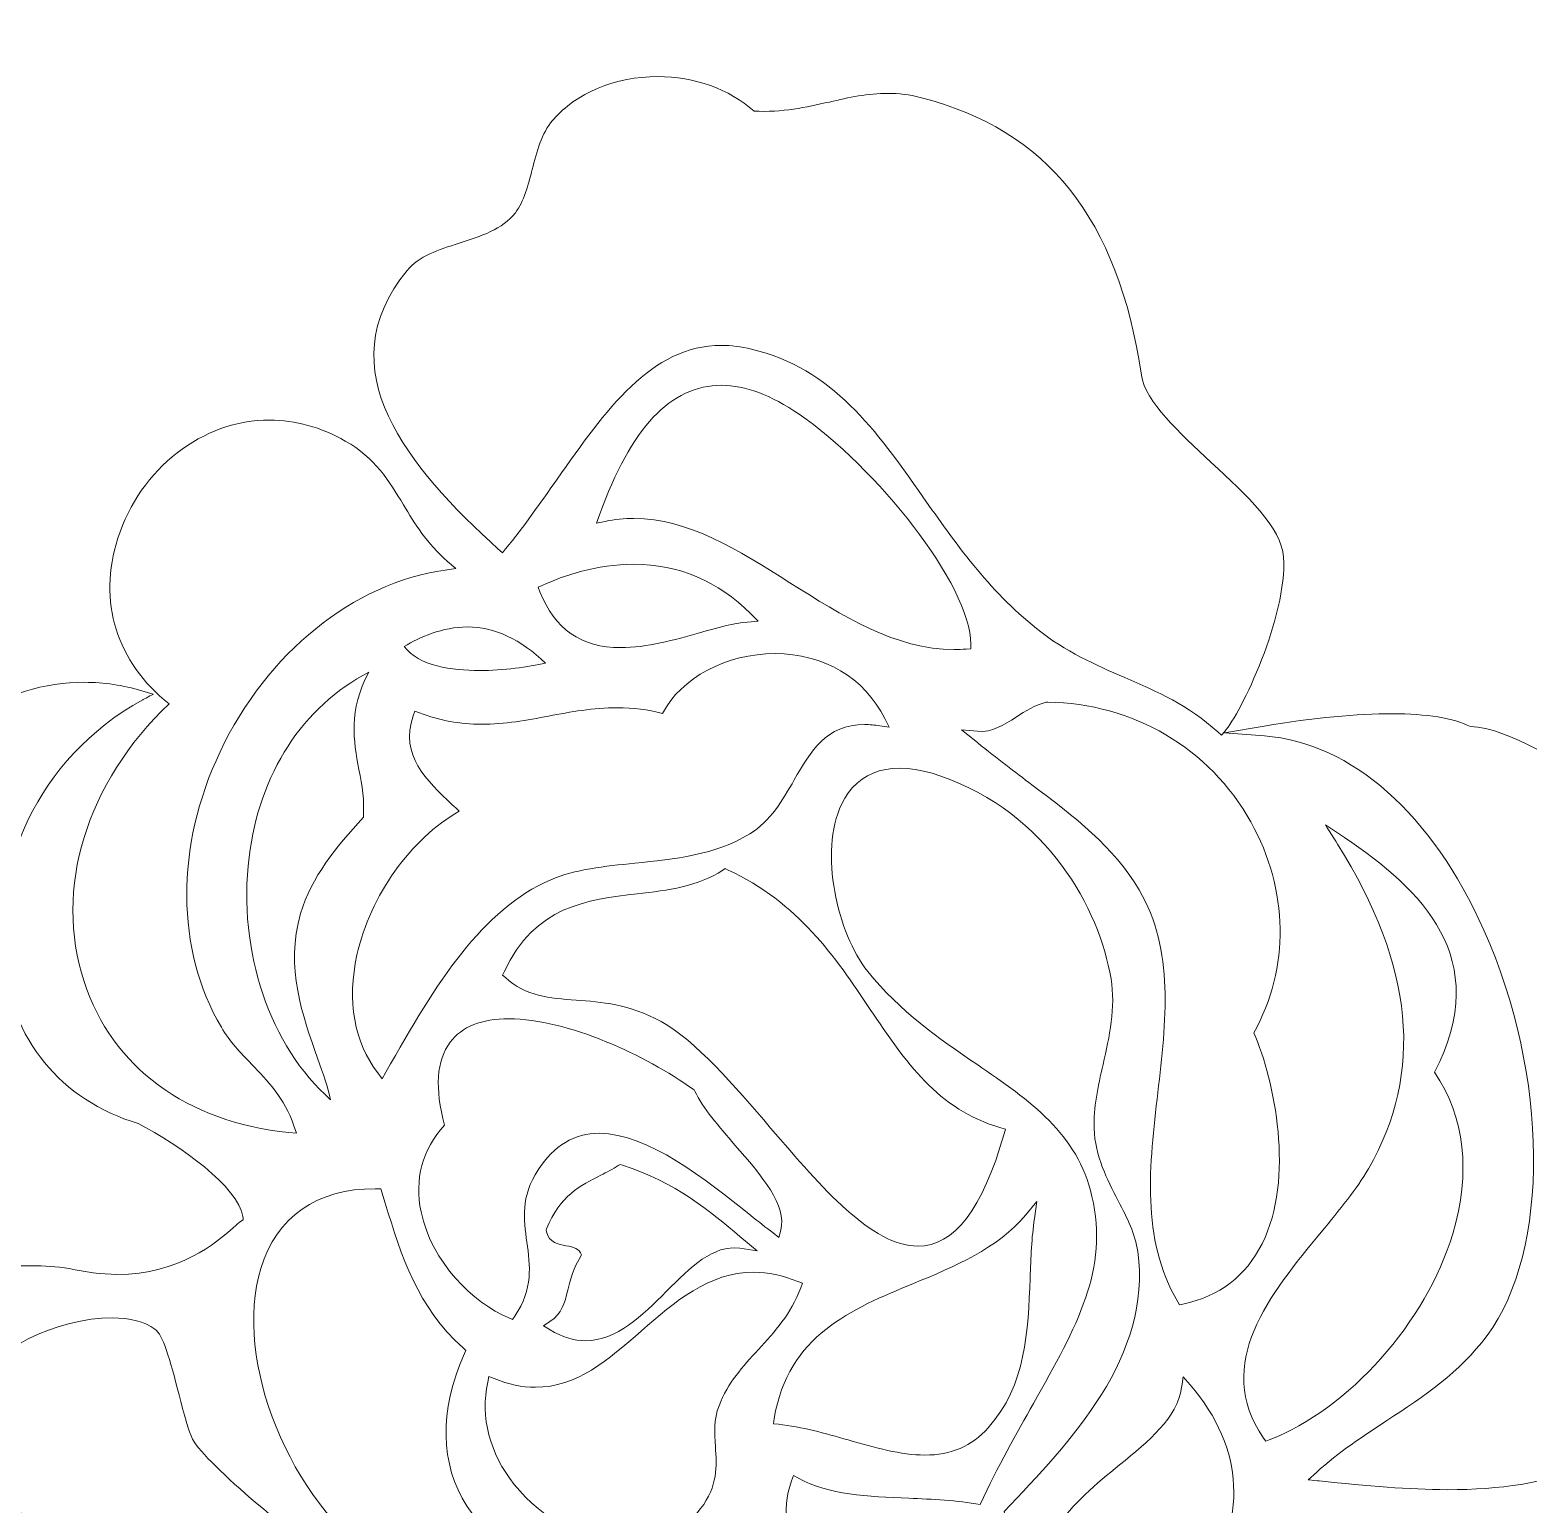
# Model space of a CAD drawing. Header units: millimetres. Extents: x -187 to 113, y -78 to 72.
# Drawn here: x 58.08 to 64.38, y -21.43 to -15.23 of the extents above; entities that cross this region are included whole.
import ezdxf

# ---------------------------------------------------------------- set-up
doc = ezdxf.new("R2010")
doc.units = ezdxf.units.MM
doc.header["$MEASUREMENT"] = 0
doc.layers.add('layer 1', color=7, linetype='Continuous')

msp = doc.modelspace()

# ---------------------------------------------------------------- linework, layer by layer
at = {"layer": 'layer 1', "color": 1, "lineweight": 35}
msp.add_open_spline([(38.43276, 72.15664), (38.43276, 72.15664), (-111.56738, 72.15664), (-111.56738, 72.15664), (-111.56738, 72.15664), (-152.98848, 72.15664), (-186.56732, 38.5779), (-186.56732, -2.84336), (-186.56732, -2.84336), (-186.56732, -44.26448), (-152.98848, -77.84336), (-111.56738, -77.84336), (-111.56738, -77.84336), (-111.56738, -77.84336), (38.43276, -77.84336), (38.43276, -77.84336), (38.43276, -77.84336), (79.85412, -77.84336), (113.43268, -44.26448), (113.43268, -2.84336), (113.43268, -2.84336), (113.43268, 38.5779), (79.85412, 72.15664), (38.43276, 72.15664)], degree=3, knots=[0, 0, 0, 0, 0.1428571, 0.1428571, 0.1428571, 0.1428572, 0.2857143, 0.2857143, 0.2857143, 0.2857143, 0.4285714, 0.4285714, 0.4285714, 0.4285714, 0.5714286, 0.5714286, 0.5714286, 0.5714286, 0.7142857, 0.7142857, 0.7142857, 0.7142857, 1, 1, 1, 1], dxfattribs=at)
msp.add_open_spline([(108.00016, -6.36056), (106.30444, -39.14576), (79.55264, -66.10136), (44.35608, -72.566)], degree=3, dxfattribs=at)
at = {"layer": 'layer 1', "color": 1, "lineweight": 9}
for points, knots in [([(63.093, -18.19506), (63.093, -18.19506), (63.07782, -18.18142), (63.07782, -18.18142), (63.07782, -18.18142), (62.95262, -18.06876), (62.82298, -18.01242), (62.68572, -17.95274), (62.68572, -17.95274), (62.5634, -17.8996), (62.43692, -17.84462), (62.3145, -17.74658), (62.3145, -17.74658), (62.11154, -17.5839), (61.97146, -17.38448), (61.83604, -17.19164), (61.83604, -17.19164), (61.64068, -16.91344), (61.45618, -16.6507), (61.1139, -16.5699), (61.1139, -16.5699), (61.07062, -16.5597), (61.02814, -16.55448), (60.98762, -16.55438), (60.98762, -16.55438), (60.69252, -16.5537), (60.49984, -16.8278), (60.29584, -17.11798), (60.29584, -17.11798), (60.22726, -17.2155), (60.15638, -17.31636), (60.07914, -17.41098), (60.07914, -17.41098), (60.07914, -17.41098), (60.0655, -17.42762), (60.0655, -17.42762), (60.0655, -17.42762), (60.0655, -17.42762), (60.0496, -17.41318), (60.0496, -17.41318), (60.0496, -17.41318), (59.66752, -17.06614), (59.32288, -16.6552), (59.66444, -16.2388), (59.66444, -16.2388), (59.71394, -16.17846), (59.79622, -16.1522), (59.8834, -16.12438), (59.8834, -16.12438), (59.97358, -16.09554), (60.06688, -16.06578), (60.12006, -15.996), (60.12006, -15.996), (60.15666, -15.94792), (60.17426, -15.87944), (60.19124, -15.81324), (60.19124, -15.81324), (60.21028, -15.73892), (60.23, -15.66212), (60.27694, -15.60704), (60.27694, -15.60704), (60.37534, -15.49126), (60.54082, -15.42242), (60.71958, -15.42284), (60.71958, -15.42284), (60.87546, -15.42318), (61.01924, -15.47472), (61.12526, -15.568), (61.12526, -15.568), (61.243, -15.57486), (61.34436, -15.5519), (61.4421, -15.52974), (61.4421, -15.52974), (61.52516, -15.51088), (61.60366, -15.49304), (61.68886, -15.49324), (61.68886, -15.49324), (61.73562, -15.49334), (61.77996, -15.49892), (61.8244, -15.51028), (61.8244, -15.51028), (62.36126, -15.64708), (62.65742, -16.01888), (62.75642, -16.68036), (62.75642, -16.68036), (62.77306, -16.79092), (62.91392, -16.92124), (63.05016, -17.04728), (63.05016, -17.04728), (63.20194, -17.18768), (63.3453, -17.32028), (63.35412, -17.44638), (63.35412, -17.44638), (63.37154, -17.6945), (63.1736, -18.10508), (63.1066, -18.17986), (63.1066, -18.17986), (63.1066, -18.17986), (63.093, -18.19506), (63.093, -18.19506)], [0, 0, 0, 0, 0.0384615, 0.0384615, 0.0384615, 0.0384615, 0.0769231, 0.0769231, 0.0769231, 0.0769231, 0.1153846, 0.1153846, 0.1153846, 0.1153846, 0.1538462, 0.1538462, 0.1538462, 0.1538462, 0.1923077, 0.1923077, 0.1923077, 0.1923077, 0.2307692, 0.2307692, 0.2307692, 0.2307692, 0.2692308, 0.2692308, 0.2692308, 0.2692308, 0.3076923, 0.3076923, 0.3076923, 0.3076923, 0.3461538, 0.3461538, 0.3461538, 0.3461539, 0.3846154, 0.3846154, 0.3846154, 0.3846154, 0.4230769, 0.4230769, 0.4230769, 0.4230769, 0.4615385, 0.4615385, 0.4615385, 0.4615385, 0.5, 0.5, 0.5, 0.5, 0.5384615, 0.5384615, 0.5384615, 0.5384615, 0.5769231, 0.5769231, 0.5769231, 0.5769231, 0.6153846, 0.6153846, 0.6153846, 0.6153846, 0.6538462, 0.6538462, 0.6538462, 0.6538462, 0.6923077, 0.6923077, 0.6923077, 0.6923077, 0.7307692, 0.7307692, 0.7307692, 0.7307692, 0.7692308, 0.7692308, 0.7692308, 0.7692308, 0.8076923, 0.8076923, 0.8076923, 0.8076923, 0.8461538, 0.8461538, 0.8461538, 0.8461539, 0.8846154, 0.8846154, 0.8846154, 0.8846154, 0.9230769, 0.9230769, 0.9230769, 0.9230769, 1, 1, 1, 1]), ([(60.98856, -16.72238), (61.08754, -16.72262), (61.19728, -16.76352), (61.3147, -16.84392), (61.3147, -16.84392), (61.63396, -17.06242), (62.0384, -17.5622), (62.0378, -17.81236), (62.0378, -17.81236), (62.0378, -17.81236), (62.03776, -17.83154), (62.03776, -17.83154), (62.03776, -17.83154), (62.03776, -17.83154), (62.01884, -17.83298), (62.01884, -17.83298), (62.01884, -17.83298), (62.00172, -17.83434), (61.9846, -17.835), (61.96766, -17.83496), (61.96766, -17.83496), (61.7199, -17.83436), (61.49406, -17.69154), (61.27562, -17.55346), (61.27562, -17.55346), (61.05576, -17.41444), (60.84806, -17.28316), (60.61946, -17.28262), (60.61946, -17.28262), (60.57882, -17.28252), (60.53806, -17.28676), (60.49836, -17.2952), (60.49836, -17.2952), (60.49836, -17.2952), (60.46234, -17.30282), (60.46234, -17.30282), (60.46234, -17.30282), (60.46234, -17.30282), (60.47486, -17.26782), (60.47486, -17.26782), (60.47486, -17.26782), (60.60646, -16.90028), (60.77452, -16.7219), (60.98856, -16.72238)], [0, 0, 0, 0, 0.0833333, 0.0833333, 0.0833333, 0.0833333, 0.1666667, 0.1666667, 0.1666667, 0.1666667, 0.25, 0.25, 0.25, 0.25, 0.3333333, 0.3333333, 0.3333333, 0.3333333, 0.4166667, 0.4166667, 0.4166667, 0.4166667, 0.5, 0.5, 0.5, 0.5, 0.5833333, 0.5833333, 0.5833333, 0.5833333, 0.6666667, 0.6666667, 0.6666667, 0.6666667, 0.75, 0.75, 0.75, 0.75, 0.8333333, 0.8333333, 0.8333333, 0.8333333, 1, 1, 1, 1]), ([(58.30426, -19.23286), (58.17624, -18.84182), (58.31334, -18.39554), (58.66224, -18.06278), (58.66224, -18.06278), (58.4417, -17.88966), (58.36098, -17.63112), (58.44634, -17.3663), (58.44634, -17.3663), (58.54094, -17.07258), (58.80412, -16.86794), (59.08622, -16.8686), (59.08622, -16.8686), (59.1943, -16.86882), (59.30124, -16.89858), (59.4041, -16.95696), (59.4041, -16.95696), (59.5295, -17.02814), (59.58748, -17.1239), (59.64884, -17.22532), (59.64884, -17.22532), (59.69714, -17.30516), (59.7471, -17.38772), (59.8346, -17.46382), (59.8346, -17.46382), (59.8346, -17.46382), (59.86896, -17.4937), (59.86896, -17.4937), (59.86896, -17.4937), (59.86896, -17.4937), (59.8241, -17.5001), (59.8241, -17.5001), (59.8241, -17.5001), (59.43714, -17.55542), (59.07424, -17.84856), (58.87702, -18.26516), (58.87702, -18.26516), (58.6879, -18.6646), (58.68988, -19.0981), (58.88226, -19.4248), (58.88226, -19.4248), (58.91776, -19.48524), (58.96226, -19.53142), (59.00942, -19.58024), (59.00942, -19.58024), (59.07718, -19.65044), (59.1472, -19.72308), (59.18798, -19.84044), (59.18798, -19.84044), (59.18798, -19.84044), (59.19866, -19.8712), (59.19866, -19.8712), (59.19866, -19.8712), (59.19866, -19.8712), (59.16656, -19.86794), (59.16656, -19.86794), (59.16656, -19.86794), (58.7364, -19.82424), (58.42208, -19.59278), (58.30426, -19.23286)], [0, 0, 0, 0, 0.0625, 0.0625, 0.0625, 0.0625, 0.125, 0.125, 0.125, 0.125, 0.1875, 0.1875, 0.1875, 0.1875, 0.25, 0.25, 0.25, 0.25, 0.3125, 0.3125, 0.3125, 0.3125, 0.375, 0.375, 0.375, 0.375, 0.4375, 0.4375, 0.4375, 0.4375, 0.5, 0.5, 0.5, 0.5, 0.5625, 0.5625, 0.5625, 0.5625, 0.625, 0.625, 0.625, 0.625, 0.6875, 0.6875, 0.6875, 0.6875, 0.75, 0.75, 0.75, 0.75, 0.8125, 0.8125, 0.8125, 0.8125, 0.875, 0.875, 0.875, 0.875, 1, 1, 1, 1]), ([(60.61894, -17.47586), (60.80836, -17.4763), (60.97374, -17.54618), (61.11052, -17.6836), (61.11052, -17.6836), (61.11052, -17.6836), (61.14248, -17.71568), (61.14248, -17.71568), (61.14248, -17.71568), (61.14248, -17.71568), (61.09756, -17.71898), (61.09756, -17.71898), (61.09756, -17.71898), (61.04202, -17.7231), (60.9711, -17.74306), (60.896, -17.76426), (60.896, -17.76426), (60.79144, -17.79372), (60.6729, -17.82712), (60.56318, -17.82688), (60.56318, -17.82688), (60.39768, -17.82648), (60.28646, -17.74942), (60.22318, -17.59136), (60.22318, -17.59136), (60.22318, -17.59136), (60.21576, -17.5729), (60.21576, -17.5729), (60.21576, -17.5729), (60.21576, -17.5729), (60.2337, -17.56464), (60.2337, -17.56464), (60.2337, -17.56464), (60.32244, -17.52396), (60.46132, -17.4755), (60.61894, -17.47586)], [0, 0, 0, 0, 0.1, 0.1, 0.1, 0.1, 0.2, 0.2, 0.2, 0.2, 0.3, 0.3, 0.3, 0.3, 0.4, 0.4, 0.4, 0.4, 0.5, 0.5, 0.5, 0.5, 0.6, 0.6, 0.6, 0.6, 0.7, 0.7, 0.7, 0.7, 0.8, 0.8, 0.8, 0.8, 1, 1, 1, 1]), ([(59.96784, -17.92318), (60.0712, -17.92342), (60.17422, -17.90858), (60.24726, -17.89224), (60.24726, -17.89224), (60.14262, -17.7912), (60.03206, -17.73986), (59.91818, -17.73958), (59.91818, -17.73958), (59.81134, -17.73934), (59.71784, -17.78358), (59.65226, -17.82172), (59.65226, -17.82172), (59.713, -17.90458), (59.85546, -17.92292), (59.96784, -17.92318)], [0, 0, 0, 0, 0.2, 0.2, 0.2, 0.2, 0.4, 0.4, 0.4, 0.4, 0.6, 0.6, 0.6, 0.6, 1, 1, 1, 1]), ([(59.55954, -19.6415), (59.55954, -19.6415), (59.54074, -19.6172), (59.54074, -19.6172), (59.54074, -19.6172), (59.44174, -19.48918), (59.41074, -19.31282), (59.45338, -19.1206), (59.45338, -19.1206), (59.50884, -18.87026), (59.68012, -18.63112), (59.88408, -18.5157), (59.88408, -18.5157), (59.8744, -18.50648), (59.86456, -18.49724), (59.85478, -18.48804), (59.85478, -18.48804), (59.74576, -18.38578), (59.63304, -18.28012), (59.69012, -18.11448), (59.69012, -18.11448), (59.69012, -18.11448), (59.697, -18.09454), (59.697, -18.09454), (59.697, -18.09454), (59.697, -18.09454), (59.71658, -18.10182), (59.71658, -18.10182), (59.71658, -18.10182), (59.80202, -18.13356), (59.88748, -18.1491), (59.97798, -18.1493), (59.97798, -18.1493), (60.07558, -18.14952), (60.1694, -18.132), (60.26018, -18.11498), (60.26018, -18.11498), (60.35278, -18.09764), (60.44854, -18.07972), (60.55004, -18.07996), (60.55004, -18.07996), (60.61582, -18.0801), (60.6782, -18.0878), (60.7402, -18.1034), (60.7402, -18.1034), (60.81746, -17.95416), (61.00904, -17.8516), (61.2135, -17.85206), (61.2135, -17.85206), (61.42002, -17.85254), (61.58848, -17.95226), (61.67564, -18.12572), (61.67564, -18.12572), (61.67564, -18.12572), (61.69368, -18.16158), (61.69368, -18.16158), (61.69368, -18.16158), (61.69368, -18.16158), (61.65434, -18.1556), (61.65434, -18.1556), (61.65434, -18.1556), (61.63218, -18.15224), (61.61084, -18.15052), (61.591, -18.15048), (61.591, -18.15048), (61.42844, -18.15008), (61.36324, -18.26348), (61.29426, -18.3836), (61.29426, -18.3836), (61.24526, -18.46882), (61.19462, -18.55698), (61.10714, -18.61072), (61.10714, -18.61072), (60.96174, -18.69996), (60.79, -18.71736), (60.62386, -18.73422), (60.62386, -18.73422), (60.4946, -18.74728), (60.3725, -18.75966), (60.26902, -18.80436), (60.26902, -18.80436), (59.9793, -18.9295), (59.7909, -19.23214), (59.57468, -19.61472), (59.57468, -19.61472), (59.57468, -19.61472), (59.55954, -19.6415), (59.55954, -19.6415)], [0, 0, 0, 0, 0.0434783, 0.0434783, 0.0434783, 0.0434783, 0.0869565, 0.0869565, 0.0869565, 0.0869565, 0.1304348, 0.1304348, 0.1304348, 0.1304348, 0.173913, 0.173913, 0.173913, 0.1739131, 0.2173913, 0.2173913, 0.2173913, 0.2173913, 0.2608696, 0.2608696, 0.2608696, 0.2608696, 0.3043478, 0.3043478, 0.3043478, 0.3043478, 0.3478261, 0.3478261, 0.3478261, 0.3478261, 0.3913043, 0.3913043, 0.3913043, 0.3913044, 0.4347826, 0.4347826, 0.4347826, 0.4347826, 0.4782609, 0.4782609, 0.4782609, 0.4782609, 0.5217391, 0.5217391, 0.5217391, 0.5217391, 0.5652174, 0.5652174, 0.5652174, 0.5652174, 0.6086957, 0.6086957, 0.6086957, 0.6086957, 0.6521739, 0.6521739, 0.6521739, 0.6521739, 0.6956522, 0.6956522, 0.6956522, 0.6956522, 0.7391304, 0.7391304, 0.7391304, 0.7391304, 0.7826087, 0.7826087, 0.7826087, 0.7826087, 0.826087, 0.826087, 0.826087, 0.826087, 0.8695652, 0.8695652, 0.8695652, 0.8695652, 0.9130435, 0.9130435, 0.9130435, 0.9130435, 1, 1, 1, 1]), ([(57.56728, -19.50252), (57.56584, -19.50012), (57.56494, -19.49736), (57.56444, -19.49422), (57.56444, -19.49422), (57.56246, -19.48102), (57.57046, -19.47256), (57.58294, -19.46608), (57.58294, -19.46608), (57.3685, -19.17252), (57.33334, -18.82442), (57.48732, -18.50694), (57.48732, -18.50694), (57.64504, -18.18164), (57.96678, -17.97196), (58.30698, -17.97276), (58.30698, -17.97276), (58.38762, -17.97294), (58.4686, -17.98492), (58.54768, -18.0083), (58.54768, -18.0083), (58.54768, -18.0083), (58.59548, -18.02246), (58.59548, -18.02246), (58.59548, -18.02246), (58.59548, -18.02246), (58.55168, -18.04644), (58.55168, -18.04644), (58.55168, -18.04644), (58.09288, -18.29784), (57.9247, -18.77166), (57.96152, -19.12972), (57.96152, -19.12972), (57.99712, -19.47622), (58.20404, -19.73108), (58.5326, -19.83032), (58.5326, -19.83032), (58.705, -19.91882), (58.95558, -20.09896), (58.97282, -20.22226), (58.97282, -20.22226), (58.97282, -20.22226), (58.97462, -20.23554), (58.97462, -20.23554), (58.97462, -20.23554), (58.97462, -20.23554), (58.96344, -20.24268), (58.96344, -20.24268), (58.96344, -20.24268), (58.95712, -20.24674), (58.94622, -20.25628), (58.93354, -20.26736), (58.93354, -20.26736), (58.85998, -20.3318), (58.70682, -20.46596), (58.44294, -20.46536), (58.44294, -20.46536), (58.37772, -20.4652), (58.30922, -20.45652), (58.24148, -20.43996), (58.24148, -20.43996), (58.18756, -20.43258), (58.13528, -20.42882), (58.08622, -20.42872), (58.08622, -20.42872), (57.82234, -20.42808), (57.63914, -20.53086), (57.57024, -20.71806), (57.57024, -20.71806), (57.478, -20.96866), (57.61784, -21.31264), (57.91814, -21.57394), (57.91814, -21.57394), (57.91814, -21.57394), (57.97714, -21.62528), (57.97714, -21.62528), (57.97714, -21.62528), (57.97714, -21.62528), (57.90074, -21.61), (57.90074, -21.61), (57.90074, -21.61), (57.83976, -21.59778), (57.78058, -21.5771), (57.7234, -21.5504), (57.7234, -21.5504), (57.7234, -21.5504), (57.72896, -21.56308), (57.72896, -21.56308), (57.72896, -21.56308), (57.83036, -21.79556), (58.06524, -21.83168), (58.314, -21.86986), (58.314, -21.86986), (58.45532, -21.89158), (58.60148, -21.91404), (58.72618, -21.97458), (58.72618, -21.97458), (58.82054, -22.0205), (58.90148, -22.09368), (58.97974, -22.16446), (58.97974, -22.16446), (59.0543, -22.23192), (59.13148, -22.3017), (59.21878, -22.34578), (59.21878, -22.34578), (59.6484, -22.56292), (60.01392, -22.5706), (60.3974, -22.3695), (60.3974, -22.3695), (60.3974, -22.3695), (60.4012, -22.36326), (60.4012, -22.36326), (60.4012, -22.36326), (60.4012, -22.36326), (60.40824, -22.36328), (60.40824, -22.36328), (60.40824, -22.36328), (60.40824, -22.36328), (60.4209, -22.35554), (60.4209, -22.35554), (60.4209, -22.35554), (60.4209, -22.35554), (60.42754, -22.36874), (60.42754, -22.36874), (60.42754, -22.36874), (60.42754, -22.36874), (60.45528, -22.38564), (60.45528, -22.38564), (60.45528, -22.38564), (60.45528, -22.38564), (60.4447, -22.39124), (60.4447, -22.39124), (60.4447, -22.39124), (60.47826, -22.4283), (60.55744, -22.50798), (60.58438, -22.52412), (60.58438, -22.52412), (60.58438, -22.52412), (60.58758, -22.52008), (60.58758, -22.52008), (60.58758, -22.52008), (60.58758, -22.52008), (60.6022, -22.5272), (60.6022, -22.5272), (60.6022, -22.5272), (60.68928, -22.56952), (60.73548, -22.572), (60.78438, -22.57462), (60.78438, -22.57462), (60.83506, -22.57726), (60.88758, -22.58004), (60.98194, -22.62586), (60.98194, -22.62586), (60.98194, -22.62586), (60.99816, -22.63372), (60.99816, -22.63372), (60.99816, -22.63372), (60.99816, -22.63372), (60.99256, -22.651), (60.99256, -22.651), (60.99256, -22.651), (60.97938, -22.69148), (60.96704, -22.73052), (60.95504, -22.76826), (60.95504, -22.76826), (60.8813, -23.0005), (60.82314, -23.18394), (60.6885, -23.38288), (60.6885, -23.38288), (60.4249, -23.77174), (59.95714, -24.02234), (59.49678, -24.0213), (59.49678, -24.0213), (59.28614, -24.02082), (59.08882, -23.96856), (58.91016, -23.86604), (58.91016, -23.86604), (58.6756, -23.73154), (58.57404, -23.54062), (58.48444, -23.37218), (58.48444, -23.37218), (58.42046, -23.25184), (58.36004, -23.13824), (58.25936, -23.05314), (58.25936, -23.05314), (58.22692, -23.02568), (58.17334, -23.01356), (58.12156, -23.00188), (58.12156, -23.00188), (58.07684, -22.99178), (58.03462, -22.98222), (58.00354, -22.96292), (58.00354, -22.96292), (57.51768, -22.6597), (57.46356, -22.01248), (57.69194, -21.562), (57.69194, -21.562), (57.69194, -21.562), (57.70276, -21.54066), (57.70276, -21.54066), (57.70276, -21.54066), (57.39516, -21.38684), (57.15632, -21.03534), (57.09412, -20.61698), (57.09412, -20.61698), (57.02336, -20.14126), (57.19968, -19.72922), (57.56728, -19.50252)], [0, 0, 0, 0, 0.0188679, 0.0188679, 0.0188679, 0.0188679, 0.0377358, 0.0377358, 0.0377358, 0.0377359, 0.0566038, 0.0566038, 0.0566038, 0.0566038, 0.0754717, 0.0754717, 0.0754717, 0.0754717, 0.0943396, 0.0943396, 0.0943396, 0.0943396, 0.1132075, 0.1132075, 0.1132075, 0.1132076, 0.1320755, 0.1320755, 0.1320755, 0.1320755, 0.1509434, 0.1509434, 0.1509434, 0.1509434, 0.1698113, 0.1698113, 0.1698113, 0.1698113, 0.1886792, 0.1886792, 0.1886792, 0.1886793, 0.2075472, 0.2075472, 0.2075472, 0.2075472, 0.2264151, 0.2264151, 0.2264151, 0.2264151, 0.245283, 0.245283, 0.245283, 0.245283, 0.2641509, 0.2641509, 0.2641509, 0.264151, 0.2830189, 0.2830189, 0.2830189, 0.2830189, 0.3018868, 0.3018868, 0.3018868, 0.3018868, 0.3207547, 0.3207547, 0.3207547, 0.3207547, 0.3396226, 0.3396226, 0.3396226, 0.3396227, 0.3584906, 0.3584906, 0.3584906, 0.3584906, 0.3773585, 0.3773585, 0.3773585, 0.3773585, 0.3962264, 0.3962264, 0.3962264, 0.3962264, 0.4150943, 0.4150943, 0.4150943, 0.4150943, 0.4339623, 0.4339623, 0.4339623, 0.4339623, 0.4528302, 0.4528302, 0.4528302, 0.4528302, 0.4716981, 0.4716981, 0.4716981, 0.4716981, 0.490566, 0.490566, 0.490566, 0.490566, 0.509434, 0.509434, 0.509434, 0.509434, 0.5283019, 0.5283019, 0.5283019, 0.5283019, 0.5471698, 0.5471698, 0.5471698, 0.5471698, 0.5660377, 0.5660377, 0.5660377, 0.5660377, 0.5849057, 0.5849057, 0.5849057, 0.5849057, 0.6037736, 0.6037736, 0.6037736, 0.6037736, 0.6226415, 0.6226415, 0.6226415, 0.6226415, 0.6415094, 0.6415094, 0.6415094, 0.6415094, 0.6603774, 0.6603774, 0.6603774, 0.6603774, 0.6792453, 0.6792453, 0.6792453, 0.6792453, 0.6981132, 0.6981132, 0.6981132, 0.6981132, 0.7169811, 0.7169811, 0.7169811, 0.7169811, 0.7358491, 0.7358491, 0.7358491, 0.7358491, 0.754717, 0.754717, 0.754717, 0.754717, 0.7735849, 0.7735849, 0.7735849, 0.7735849, 0.7924528, 0.7924528, 0.7924528, 0.7924528, 0.8113208, 0.8113208, 0.8113208, 0.8113208, 0.8301887, 0.8301887, 0.8301887, 0.8301887, 0.8490566, 0.8490566, 0.8490566, 0.8490566, 0.8679245, 0.8679245, 0.8679245, 0.8679245, 0.8867925, 0.8867925, 0.8867925, 0.8867925, 0.9056604, 0.9056604, 0.9056604, 0.9056604, 0.9245283, 0.9245283, 0.9245283, 0.9245283, 0.9433962, 0.9433962, 0.9433962, 0.9433962, 0.9622642, 0.9622642, 0.9622642, 0.9622642, 1, 1, 1, 1]), ([(58.99888, -18.70944), (59.0423, -18.35514), (59.22484, -18.07488), (59.50372, -17.93008), (59.50372, -17.93008), (59.41574, -18.0925), (59.43902, -18.21808), (59.46164, -18.33994), (59.46164, -18.33994), (59.4741, -18.40724), (59.4859, -18.47094), (59.48012, -18.54112), (59.48012, -18.54112), (59.36272, -18.67044), (59.26218, -18.79084), (59.21602, -18.94644), (59.21602, -18.94644), (59.14972, -19.1701), (59.22604, -19.3836), (59.2874, -19.55516), (59.2874, -19.55516), (59.31062, -19.62018), (59.33154, -19.67864), (59.34244, -19.72998), (59.34244, -19.72998), (59.08762, -19.50728), (58.95046, -19.105), (58.99888, -18.70944)], [0, 0, 0, 0, 0.25, 0.25, 0.25, 0.25, 0.375, 0.375, 0.375, 0.375, 0.5, 0.5, 0.5, 0.5, 0.625, 0.625, 0.625, 0.625, 0.75, 0.75, 0.75, 0.75, 0.875, 0.875, 0.875, 0.875, 1, 1, 1, 1]), ([(62.9307, -20.59076), (62.9307, -20.59076), (62.91632, -20.59384), (62.91632, -20.59384), (62.91632, -20.59384), (62.91632, -20.59384), (62.9088, -20.58104), (62.9088, -20.58104), (62.9088, -20.58104), (62.75296, -20.31484), (62.7897, -20.00176), (62.82518, -19.699), (62.82518, -19.699), (62.85978, -19.40354), (62.8956, -19.098), (62.7463, -18.84628), (62.7463, -18.84628), (62.63748, -18.66256), (62.48074, -18.54434), (62.28234, -18.39462), (62.28234, -18.39462), (62.20912, -18.33934), (62.13338, -18.28224), (62.0515, -18.21552), (62.0515, -18.21552), (62.0515, -18.21552), (61.99852, -18.17244), (61.99852, -18.17244), (61.99852, -18.17244), (61.99852, -18.17244), (62.0662, -18.17874), (62.0662, -18.17874), (62.0662, -18.17874), (62.12768, -18.18434), (62.1761, -18.15278), (62.22828, -18.11906), (62.22828, -18.11906), (62.2675, -18.09372), (62.30808, -18.06754), (62.35526, -18.05696), (62.35526, -18.05696), (62.35526, -18.05696), (62.35758, -18.05644), (62.35758, -18.05644), (62.35758, -18.05644), (62.35758, -18.05644), (62.35994, -18.05646), (62.35994, -18.05646), (62.35994, -18.05646), (62.72204, -18.06088), (63.04236, -18.2494), (63.21676, -18.56074), (63.21676, -18.56074), (63.37664, -18.84608), (63.38108, -19.177), (63.22928, -19.44818), (63.22928, -19.44818), (63.31718, -19.6503), (63.40182, -20.06056), (63.2643, -20.33632), (63.2643, -20.33632), (63.19658, -20.47216), (63.08432, -20.55778), (62.9307, -20.59076)], [0, 0, 0, 0, 0.0588235, 0.0588235, 0.0588235, 0.0588235, 0.1176471, 0.1176471, 0.1176471, 0.1176471, 0.1764706, 0.1764706, 0.1764706, 0.1764706, 0.2352941, 0.2352941, 0.2352941, 0.2352941, 0.2941176, 0.2941176, 0.2941176, 0.2941177, 0.3529412, 0.3529412, 0.3529412, 0.3529412, 0.4117647, 0.4117647, 0.4117647, 0.4117647, 0.4705882, 0.4705882, 0.4705882, 0.4705882, 0.5294118, 0.5294118, 0.5294118, 0.5294118, 0.5882353, 0.5882353, 0.5882353, 0.5882353, 0.6470588, 0.6470588, 0.6470588, 0.6470588, 0.7058824, 0.7058824, 0.7058824, 0.7058824, 0.7647059, 0.7647059, 0.7647059, 0.7647059, 0.8235294, 0.8235294, 0.8235294, 0.8235294, 0.8823529, 0.8823529, 0.8823529, 0.882353, 1, 1, 1, 1]), ([(64.04312, -21.37168), (63.88096, -21.37132), (63.71028, -21.3567), (63.50396, -21.33492), (63.50396, -21.33492), (63.50396, -21.33492), (63.45782, -21.33006), (63.45782, -21.33006), (63.45782, -21.33006), (63.45782, -21.33006), (63.49248, -21.2988), (63.49248, -21.2988), (63.49248, -21.2988), (63.58632, -21.21424), (63.68962, -21.14632), (63.78956, -21.08066), (63.78956, -21.08066), (63.94636, -20.97762), (64.09448, -20.88026), (64.21106, -20.72322), (64.21106, -20.72322), (64.47744, -20.36412), (64.47178, -19.63022), (64.19794, -19.01612), (64.19794, -19.01612), (63.97946, -18.52614), (63.64264, -18.22808), (63.27392, -18.19836), (63.27392, -18.19836), (63.27392, -18.19836), (63.10582, -18.1848), (63.10582, -18.1848), (63.10582, -18.1848), (63.10582, -18.1848), (63.27224, -18.15722), (63.27224, -18.15722), (63.27224, -18.15722), (63.6947, -18.08718), (63.99828, -18.08718), (64.14134, -18.1593), (64.14134, -18.1593), (64.29878, -18.16262), (64.53912, -18.3193), (64.73262, -18.44538), (64.73262, -18.44538), (64.83274, -18.51064), (64.91918, -18.567), (64.97238, -18.58818), (64.97238, -18.58818), (65.26428, -18.70474), (65.28282, -18.92398), (65.29924, -19.1174), (65.29924, -19.1174), (65.30582, -19.19492), (65.312, -19.26814), (65.3341, -19.33304), (65.3341, -19.33304), (65.36706, -19.43038), (65.44236, -19.50274), (65.51518, -19.5727), (65.51518, -19.5727), (65.59978, -19.65406), (65.67972, -19.73084), (65.69454, -19.84204), (65.69454, -19.84204), (65.72232, -20.05138), (65.58604, -20.1858), (65.44166, -20.32816), (65.44166, -20.32816), (65.38274, -20.38622), (65.32184, -20.4463), (65.26764, -20.51476), (65.26764, -20.51476), (65.1933, -20.60888), (65.14294, -20.71634), (65.09854, -20.81116), (65.09854, -20.81116), (65.06536, -20.88198), (65.03676, -20.94316), (65.00452, -20.98406), (65.00452, -20.98406), (64.79174, -21.25316), (64.4953, -21.37274), (64.04312, -21.37168)], [0, 0, 0, 0, 0.0454545, 0.0454545, 0.0454545, 0.0454546, 0.0909091, 0.0909091, 0.0909091, 0.0909091, 0.1363636, 0.1363636, 0.1363636, 0.1363636, 0.1818182, 0.1818182, 0.1818182, 0.1818182, 0.2272727, 0.2272727, 0.2272727, 0.2272727, 0.2727273, 0.2727273, 0.2727273, 0.2727273, 0.3181818, 0.3181818, 0.3181818, 0.3181818, 0.3636364, 0.3636364, 0.3636364, 0.3636364, 0.4090909, 0.4090909, 0.4090909, 0.4090909, 0.4545455, 0.4545455, 0.4545455, 0.4545455, 0.5, 0.5, 0.5, 0.5, 0.5454545, 0.5454545, 0.5454545, 0.5454546, 0.5909091, 0.5909091, 0.5909091, 0.5909091, 0.6363636, 0.6363636, 0.6363636, 0.6363636, 0.6818182, 0.6818182, 0.6818182, 0.6818182, 0.7272727, 0.7272727, 0.7272727, 0.7272727, 0.7727273, 0.7727273, 0.7727273, 0.7727273, 0.8181818, 0.8181818, 0.8181818, 0.8181818, 0.8636364, 0.8636364, 0.8636364, 0.8636364, 0.9090909, 0.9090909, 0.9090909, 0.9090909, 1, 1, 1, 1]), ([(62.12364, -21.75104), (62.10598, -21.79096), (62.0877, -21.83226), (62.0739, -21.87754), (62.0739, -21.87754), (62.0739, -21.87754), (62.07202, -21.8837), (62.07202, -21.8837), (62.07202, -21.8837), (62.07202, -21.8837), (62.067, -21.88772), (62.067, -21.88772), (62.067, -21.88772), (61.99592, -21.94462), (61.90812, -21.97462), (61.81312, -21.9744), (61.81312, -21.9744), (61.63786, -21.97398), (61.4488, -21.87004), (61.34264, -21.71576), (61.34264, -21.71576), (61.25898, -21.59416), (61.23774, -21.4589), (61.2828, -21.33494), (61.2828, -21.33494), (61.2828, -21.33494), (61.29088, -21.31254), (61.29088, -21.31254), (61.29088, -21.31254), (61.29088, -21.31254), (61.31172, -21.32386), (61.31172, -21.32386), (61.31172, -21.32386), (61.44022, -21.39374), (61.60342, -21.40058), (61.77622, -21.40786), (61.77622, -21.40786), (61.8762, -21.41204), (61.97944, -21.4164), (62.07658, -21.43402), (62.07658, -21.43402), (62.15186, -21.27412), (62.23116, -21.13336), (62.30136, -21.00876), (62.30136, -21.00876), (62.4859, -20.68122), (62.61922, -20.44458), (62.54784, -20.13698), (62.54784, -20.13698), (62.48622, -19.87098), (62.28988, -19.73648), (62.06248, -19.5808), (62.06248, -19.5808), (61.90392, -19.47216), (61.73988, -19.35984), (61.6037, -19.18992), (61.6037, -19.18992), (61.47484, -19.02942), (61.3985, -18.68724), (61.4932, -18.48664), (61.4932, -18.48664), (61.562, -18.34086), (61.7099, -18.2974), (61.91152, -18.36772), (61.91152, -18.36772), (62.36072, -18.5242), (62.57824, -18.92488), (62.628, -19.22048), (62.628, -19.22048), (62.6485, -19.34274), (62.62112, -19.46412), (62.5946, -19.58154), (62.5946, -19.58154), (62.57346, -19.67534), (62.55346, -19.76394), (62.55674, -19.85118), (62.55674, -19.85118), (62.56142, -19.96814), (62.61068, -20.0637), (62.65834, -20.15602), (62.65834, -20.15602), (62.6956, -20.22822), (62.73074, -20.29638), (62.74072, -20.36868), (62.74072, -20.36868), (62.80206, -20.80816), (62.45858, -21.17096), (62.1784, -21.46322), (62.1784, -21.46322), (62.20164, -21.57456), (62.16372, -21.66038), (62.12364, -21.75104)], [0, 0, 0, 0, 0.0416667, 0.0416667, 0.0416667, 0.0416667, 0.0833333, 0.0833333, 0.0833333, 0.0833333, 0.125, 0.125, 0.125, 0.125, 0.1666667, 0.1666667, 0.1666667, 0.1666667, 0.2083333, 0.2083333, 0.2083333, 0.2083333, 0.25, 0.25, 0.25, 0.25, 0.2916667, 0.2916667, 0.2916667, 0.2916667, 0.3333333, 0.3333333, 0.3333333, 0.3333333, 0.375, 0.375, 0.375, 0.375, 0.4166667, 0.4166667, 0.4166667, 0.4166667, 0.4583333, 0.4583333, 0.4583333, 0.4583333, 0.5, 0.5, 0.5, 0.5, 0.5416667, 0.5416667, 0.5416667, 0.5416667, 0.5833333, 0.5833333, 0.5833333, 0.5833333, 0.625, 0.625, 0.625, 0.625, 0.6666667, 0.6666667, 0.6666667, 0.6666667, 0.7083333, 0.7083333, 0.7083333, 0.7083333, 0.75, 0.75, 0.75, 0.75, 0.7916667, 0.7916667, 0.7916667, 0.7916667, 0.8333333, 0.8333333, 0.8333333, 0.8333333, 0.875, 0.875, 0.875, 0.875, 0.9166667, 0.9166667, 0.9166667, 0.9166667, 1, 1, 1, 1]), ([(64.06674, -20.29426), (63.95472, -20.66732), (63.6299, -21.03216), (63.2944, -21.16178), (63.2944, -21.16178), (63.2944, -21.16178), (63.27946, -21.16754), (63.27946, -21.16754), (63.27946, -21.16754), (63.27946, -21.16754), (63.2703, -21.15424), (63.2703, -21.15424), (63.2703, -21.15424), (63.0551, -20.84294), (63.29846, -20.54758), (63.5132, -20.28704), (63.5132, -20.28704), (63.5903, -20.1935), (63.66306, -20.10516), (63.71168, -20.02086), (63.71168, -20.02086), (63.94606, -19.61406), (63.90368, -19.1671), (63.58208, -18.65448), (63.58208, -18.65448), (63.58208, -18.65448), (63.53046, -18.5722), (63.53046, -18.5722), (63.53046, -18.5722), (63.53046, -18.5722), (63.61074, -18.62606), (63.61074, -18.62606), (63.61074, -18.62606), (63.93762, -18.84558), (64.2375, -19.13448), (63.9903, -19.61406), (63.9903, -19.61406), (64.1174, -19.80264), (64.14386, -20.0375), (64.06674, -20.29426)], [0, 0, 0, 0, 0.0909091, 0.0909091, 0.0909091, 0.0909091, 0.1818182, 0.1818182, 0.1818182, 0.1818182, 0.2727273, 0.2727273, 0.2727273, 0.2727273, 0.3636364, 0.3636364, 0.3636364, 0.3636364, 0.4545455, 0.4545455, 0.4545455, 0.4545455, 0.5454545, 0.5454545, 0.5454545, 0.5454546, 0.6363636, 0.6363636, 0.6363636, 0.6363636, 0.7272727, 0.7272727, 0.7272727, 0.7272727, 0.8181818, 0.8181818, 0.8181818, 0.8181818, 1, 1, 1, 1]), ([(62.16352, -19.84786), (62.16352, -19.84786), (62.18342, -19.8535), (62.18342, -19.8535), (62.18342, -19.8535), (62.18342, -19.8535), (62.17772, -19.87358), (62.17772, -19.87358), (62.17772, -19.87358), (62.08714, -20.19202), (61.96832, -20.34666), (61.81438, -20.34636), (61.81438, -20.34636), (61.62138, -20.3459), (61.41426, -20.1046), (61.19504, -19.84912), (61.19504, -19.84912), (61.04, -19.66838), (60.87966, -19.48156), (60.73408, -19.40142), (60.73408, -19.40142), (60.59962, -19.32734), (60.4806, -19.31858), (60.37554, -19.31084), (60.37554, -19.31084), (60.26298, -19.30254), (60.1658, -19.29544), (60.078, -19.2157), (60.078, -19.2157), (60.078, -19.2157), (60.06668, -19.20542), (60.06668, -19.20542), (60.06668, -19.20542), (60.06668, -19.20542), (60.07314, -19.19148), (60.07314, -19.19148), (60.07314, -19.19148), (60.20198, -18.9139), (60.42098, -18.88822), (60.6328, -18.86336), (60.6328, -18.86336), (60.76402, -18.84794), (60.88796, -18.8334), (60.99344, -18.76312), (60.99344, -18.76312), (60.99344, -18.76312), (61.0029, -18.7568), (61.0029, -18.7568), (61.0029, -18.7568), (61.0029, -18.7568), (61.01324, -18.76158), (61.01324, -18.76158), (61.01324, -18.76158), (61.3118, -18.89966), (61.4656, -19.1284), (61.61434, -19.3496), (61.61434, -19.3496), (61.76074, -19.56744), (61.89906, -19.77316), (62.16352, -19.84786)], [0, 0, 0, 0, 0.0625, 0.0625, 0.0625, 0.0625, 0.125, 0.125, 0.125, 0.125, 0.1875, 0.1875, 0.1875, 0.1875, 0.25, 0.25, 0.25, 0.25, 0.3125, 0.3125, 0.3125, 0.3125, 0.375, 0.375, 0.375, 0.375, 0.4375, 0.4375, 0.4375, 0.4375, 0.5, 0.5, 0.5, 0.5, 0.5625, 0.5625, 0.5625, 0.5625, 0.625, 0.625, 0.625, 0.625, 0.6875, 0.6875, 0.6875, 0.6875, 0.75, 0.75, 0.75, 0.75, 0.8125, 0.8125, 0.8125, 0.8125, 0.875, 0.875, 0.875, 0.875, 1, 1, 1, 1]), ([(59.72304, -20.20224), (59.69452, -20.06554), (59.72872, -19.93958), (59.82184, -19.83726), (59.82184, -19.83726), (59.7802, -19.68212), (59.78806, -19.56476), (59.84532, -19.48828), (59.84532, -19.48828), (59.8947, -19.4223), (59.97814, -19.38902), (60.09328, -19.38928), (60.09328, -19.38928), (60.34066, -19.38984), (60.66868, -19.54346), (60.86878, -19.68588), (60.86878, -19.68588), (60.86878, -19.68588), (60.87312, -19.68896), (60.87312, -19.68896), (60.87312, -19.68896), (60.87312, -19.68896), (60.87542, -19.69378), (60.87542, -19.69378), (60.87542, -19.69378), (60.90914, -19.76414), (60.9781, -19.84376), (61.04478, -19.92068), (61.04478, -19.92068), (61.15784, -20.05116), (61.26474, -20.17448), (61.23722, -20.27984), (61.23722, -20.27984), (61.23722, -20.27984), (61.2294, -20.3098), (61.2294, -20.3098), (61.2294, -20.3098), (61.2294, -20.3098), (61.20502, -20.29104), (61.20502, -20.29104), (61.20502, -20.29104), (61.17564, -20.26848), (61.14424, -20.2434), (61.11114, -20.21696), (61.11114, -20.21696), (60.9186, -20.06326), (60.67904, -19.872), (60.47338, -19.87152), (60.47338, -19.87152), (60.368, -19.87128), (60.28388, -19.9216), (60.21622, -20.0254), (60.21622, -20.0254), (60.14192, -20.1396), (60.15492, -20.23212), (60.1686, -20.33004), (60.1686, -20.33004), (60.18216, -20.4268), (60.19622, -20.5269), (60.11744, -20.64102), (60.11744, -20.64102), (60.11744, -20.64102), (60.10806, -20.6546), (60.10806, -20.6546), (60.10806, -20.6546), (60.10806, -20.6546), (60.09288, -20.64836), (60.09288, -20.64836), (60.09288, -20.64836), (59.94246, -20.58656), (59.76718, -20.4135), (59.72304, -20.20224)], [0, 0, 0, 0, 0.0526316, 0.0526316, 0.0526316, 0.0526316, 0.1052632, 0.1052632, 0.1052632, 0.1052632, 0.1578947, 0.1578947, 0.1578947, 0.1578947, 0.2105263, 0.2105263, 0.2105263, 0.2105263, 0.2631579, 0.2631579, 0.2631579, 0.2631579, 0.3157895, 0.3157895, 0.3157895, 0.3157895, 0.3684211, 0.3684211, 0.3684211, 0.3684211, 0.4210526, 0.4210526, 0.4210526, 0.4210526, 0.4736842, 0.4736842, 0.4736842, 0.4736842, 0.5263158, 0.5263158, 0.5263158, 0.5263158, 0.5789474, 0.5789474, 0.5789474, 0.5789474, 0.6315789, 0.6315789, 0.6315789, 0.631579, 0.6842105, 0.6842105, 0.6842105, 0.6842105, 0.7368421, 0.7368421, 0.7368421, 0.7368421, 0.7894737, 0.7894737, 0.7894737, 0.7894737, 0.8421053, 0.8421053, 0.8421053, 0.8421053, 0.8947368, 0.8947368, 0.8947368, 0.8947369, 1, 1, 1, 1]), ([(60.33324, -20.34478), (60.30178, -20.33906), (60.26256, -20.33202), (60.25106, -20.28584), (60.25106, -20.28584), (60.25106, -20.28584), (60.24946, -20.2793), (60.24946, -20.2793), (60.24946, -20.2793), (60.24946, -20.2793), (60.25196, -20.27302), (60.25196, -20.27302), (60.25196, -20.27302), (60.30692, -20.13536), (60.39502, -20.09074), (60.48026, -20.04756), (60.48026, -20.04756), (60.50472, -20.03516), (60.52998, -20.02234), (60.55368, -20.00754), (60.55368, -20.00754), (60.55368, -20.00754), (60.56162, -20.00254), (60.56162, -20.00254), (60.56162, -20.00254), (60.56162, -20.00254), (60.57058, -20.00538), (60.57058, -20.00538), (60.57058, -20.00538), (60.79262, -20.07588), (60.9439, -20.2032), (61.06544, -20.30548), (61.06544, -20.30548), (61.06544, -20.30548), (61.13782, -20.36624), (61.13782, -20.36624), (61.13782, -20.36624), (61.13782, -20.36624), (61.06546, -20.3555), (61.06546, -20.3555), (61.06546, -20.3555), (60.95426, -20.33898), (60.8581, -20.43506), (60.75556, -20.53722), (60.75556, -20.53722), (60.65308, -20.6393), (60.5471, -20.74486), (60.41542, -20.74456), (60.41542, -20.74456), (60.36642, -20.74444), (60.31638, -20.72916), (60.26664, -20.6991), (60.26664, -20.6991), (60.26664, -20.6991), (60.23932, -20.68256), (60.23932, -20.68256), (60.23932, -20.68256), (60.23932, -20.68256), (60.26552, -20.66424), (60.26552, -20.66424), (60.26552, -20.66424), (60.31712, -20.62822), (60.32712, -20.58766), (60.34094, -20.53156), (60.34094, -20.53156), (60.35166, -20.48798), (60.36382, -20.43886), (60.3988, -20.38364), (60.3988, -20.38364), (60.38788, -20.35604), (60.36622, -20.3507), (60.33324, -20.34478)], [0, 0, 0, 0, 0.0526316, 0.0526316, 0.0526316, 0.0526316, 0.1052632, 0.1052632, 0.1052632, 0.1052632, 0.1578947, 0.1578947, 0.1578947, 0.1578947, 0.2105263, 0.2105263, 0.2105263, 0.2105263, 0.2631579, 0.2631579, 0.2631579, 0.2631579, 0.3157895, 0.3157895, 0.3157895, 0.3157895, 0.3684211, 0.3684211, 0.3684211, 0.3684211, 0.4210526, 0.4210526, 0.4210526, 0.4210526, 0.4736842, 0.4736842, 0.4736842, 0.4736842, 0.5263158, 0.5263158, 0.5263158, 0.5263158, 0.5789474, 0.5789474, 0.5789474, 0.5789474, 0.6315789, 0.6315789, 0.6315789, 0.631579, 0.6842105, 0.6842105, 0.6842105, 0.6842105, 0.7368421, 0.7368421, 0.7368421, 0.7368421, 0.7894737, 0.7894737, 0.7894737, 0.7894737, 0.8421053, 0.8421053, 0.8421053, 0.8421053, 0.8947368, 0.8947368, 0.8947368, 0.8947369, 1, 1, 1, 1]), ([(59.52978, -20.1046), (59.52978, -20.1046), (59.55322, -20.10486), (59.55322, -20.10486), (59.55322, -20.10486), (59.55322, -20.10486), (59.57212, -20.16552), (59.57212, -20.16552), (59.57212, -20.16552), (59.64152, -20.38978), (59.7071, -20.6016), (59.90042, -20.77504), (59.90042, -20.77504), (59.90042, -20.77504), (59.91162, -20.78512), (59.91162, -20.78512), (59.91162, -20.78512), (59.91162, -20.78512), (59.9055, -20.799), (59.9055, -20.799), (59.9055, -20.799), (59.7988, -21.0412), (59.80274, -21.26348), (59.91692, -21.4419), (59.91692, -21.4419), (60.04374, -21.6401), (60.29818, -21.76364), (60.58088, -21.76432), (60.58088, -21.76432), (60.76246, -21.76474), (60.9347, -21.71488), (61.07908, -21.62004), (61.07908, -21.62004), (61.07908, -21.62004), (61.1031, -21.60426), (61.1031, -21.60426), (61.1031, -21.60426), (61.1031, -21.60426), (61.11012, -21.63228), (61.11012, -21.63228), (61.11012, -21.63228), (61.19818, -21.98368), (61.51452, -22.14162), (61.78896, -22.1423), (61.78896, -22.1423), (61.96066, -22.1427), (62.11674, -22.08216), (62.21706, -21.97618), (62.21706, -21.97618), (62.27692, -21.91286), (62.29556, -21.83652), (62.3154, -21.75572), (62.3154, -21.75572), (62.33276, -21.68456), (62.35076, -21.61098), (62.397, -21.53748), (62.397, -21.53748), (62.4649, -21.42948), (62.56626, -21.347), (62.6643, -21.26722), (62.6643, -21.26722), (62.78856, -21.16614), (62.90594, -21.07064), (62.92544, -20.9411), (62.92544, -20.9411), (62.92544, -20.9411), (62.93212, -20.89688), (62.93212, -20.89688), (62.93212, -20.89688), (62.93212, -20.89688), (62.96116, -20.93058), (62.96116, -20.93058), (62.96116, -20.93058), (63.19118, -21.19718), (63.20628, -21.51154), (63.00162, -21.77152), (63.00162, -21.77152), (62.91742, -21.87842), (62.78844, -21.92366), (62.65192, -21.97158), (62.65192, -21.97158), (62.55478, -22.00566), (62.45432, -22.04086), (62.36636, -22.10046), (62.36636, -22.10046), (62.28228, -22.1575), (62.21098, -22.21554), (62.14802, -22.26674), (62.14802, -22.26674), (62.05716, -22.34064), (61.97868, -22.40454), (61.89464, -22.43916), (61.89464, -22.43916), (61.89464, -22.43916), (61.8878, -22.44196), (61.8878, -22.44196), (61.8878, -22.44196), (61.8878, -22.44196), (61.88074, -22.4397), (61.88074, -22.4397), (61.88074, -22.4397), (61.82716, -22.42254), (61.7654, -22.41414), (61.69184, -22.41396), (61.69184, -22.41396), (61.55276, -22.41362), (61.39868, -22.4431), (61.24962, -22.47158), (61.24962, -22.47158), (61.1156, -22.49716), (60.98906, -22.52134), (60.88572, -22.5211), (60.88572, -22.5211), (60.8545, -22.52102), (60.82728, -22.51882), (60.8025, -22.51428), (60.8025, -22.51428), (60.56786, -22.47136), (60.4188, -22.29494), (60.27468, -22.12434), (60.27468, -22.12434), (60.19278, -22.02746), (60.11546, -21.93596), (60.02698, -21.87502), (60.02698, -21.87502), (59.97332, -21.83806), (59.89594, -21.8139), (59.81396, -21.78826), (59.81396, -21.78826), (59.72186, -21.75948), (59.62676, -21.72972), (59.55094, -21.67808), (59.55094, -21.67808), (59.17028, -21.41874), (58.93088, -20.82872), (59.04868, -20.44008), (59.04868, -20.44008), (59.11442, -20.22318), (59.28532, -20.10404), (59.52978, -20.1046)], [0, 0, 0, 0, 0.0277778, 0.0277778, 0.0277778, 0.0277778, 0.0555556, 0.0555556, 0.0555556, 0.0555556, 0.0833333, 0.0833333, 0.0833333, 0.0833333, 0.1111111, 0.1111111, 0.1111111, 0.1111111, 0.1388889, 0.1388889, 0.1388889, 0.1388889, 0.1666667, 0.1666667, 0.1666667, 0.1666667, 0.1944444, 0.1944444, 0.1944444, 0.1944445, 0.2222222, 0.2222222, 0.2222222, 0.2222222, 0.25, 0.25, 0.25, 0.25, 0.2777778, 0.2777778, 0.2777778, 0.2777778, 0.3055556, 0.3055556, 0.3055556, 0.3055556, 0.3333333, 0.3333333, 0.3333333, 0.3333333, 0.3611111, 0.3611111, 0.3611111, 0.3611111, 0.3888889, 0.3888889, 0.3888889, 0.3888889, 0.4166667, 0.4166667, 0.4166667, 0.4166667, 0.4444444, 0.4444444, 0.4444444, 0.4444445, 0.4722222, 0.4722222, 0.4722222, 0.4722222, 0.5, 0.5, 0.5, 0.5, 0.5277778, 0.5277778, 0.5277778, 0.5277778, 0.5555556, 0.5555556, 0.5555556, 0.5555556, 0.5833333, 0.5833333, 0.5833333, 0.5833333, 0.6111111, 0.6111111, 0.6111111, 0.6111111, 0.6388889, 0.6388889, 0.6388889, 0.6388889, 0.6666667, 0.6666667, 0.6666667, 0.6666667, 0.6944444, 0.6944444, 0.6944444, 0.6944445, 0.7222222, 0.7222222, 0.7222222, 0.7222222, 0.75, 0.75, 0.75, 0.75, 0.7777778, 0.7777778, 0.7777778, 0.7777778, 0.8055556, 0.8055556, 0.8055556, 0.8055556, 0.8333333, 0.8333333, 0.8333333, 0.8333333, 0.8611111, 0.8611111, 0.8611111, 0.8611111, 0.8888889, 0.8888889, 0.8888889, 0.8888889, 0.9166667, 0.9166667, 0.9166667, 0.9166667, 0.9444444, 0.9444444, 0.9444444, 0.9444445, 1, 1, 1, 1]), ([(61.20652, -21.09418), (61.20652, -21.09418), (61.2101, -21.0724), (61.2101, -21.0724), (61.2101, -21.0724), (61.26728, -20.72228), (61.5365, -20.61104), (61.7968, -20.50344), (61.7968, -20.50344), (61.96996, -20.43186), (62.14902, -20.35786), (62.26962, -20.21422), (62.26962, -20.21422), (62.26962, -20.21422), (62.31614, -20.15876), (62.31614, -20.15876), (62.31614, -20.15876), (62.31614, -20.15876), (62.30552, -20.2307), (62.30552, -20.2307), (62.30552, -20.2307), (62.29372, -20.3106), (62.29062, -20.39338), (62.28734, -20.48098), (62.28734, -20.48098), (62.27906, -20.70306), (62.27046, -20.93266), (62.11138, -21.1107), (62.11138, -21.1107), (62.04172, -21.18858), (61.95432, -21.22636), (61.84422, -21.2261), (61.84422, -21.2261), (61.74312, -21.22586), (61.6354, -21.195), (61.52142, -21.1624), (61.52142, -21.1624), (61.42544, -21.13488), (61.32622, -21.10648), (61.22826, -21.09644), (61.22826, -21.09644), (61.22826, -21.09644), (61.20652, -21.09418), (61.20652, -21.09418)], [0, 0, 0, 0, 0.0833333, 0.0833333, 0.0833333, 0.0833333, 0.1666667, 0.1666667, 0.1666667, 0.1666667, 0.25, 0.25, 0.25, 0.25, 0.3333333, 0.3333333, 0.3333333, 0.3333333, 0.4166667, 0.4166667, 0.4166667, 0.4166667, 0.5, 0.5, 0.5, 0.5, 0.5833333, 0.5833333, 0.5833333, 0.5833333, 0.6666667, 0.6666667, 0.6666667, 0.6666667, 0.75, 0.75, 0.75, 0.75, 0.8333333, 0.8333333, 0.8333333, 0.8333333, 1, 1, 1, 1]), ([(60.90026, -21.45122), (60.82612, -21.54698), (60.72022, -21.59746), (60.59398, -21.59716), (60.59398, -21.59716), (60.42252, -21.59676), (60.23468, -21.49946), (60.11534, -21.3493), (60.11534, -21.3493), (60.01178, -21.2191), (59.97224, -21.0662), (60.00394, -20.91886), (60.00394, -20.91886), (60.00394, -20.91886), (60.0091, -20.89488), (60.0091, -20.89488), (60.0091, -20.89488), (60.0091, -20.89488), (60.0316, -20.90402), (60.0316, -20.90402), (60.0316, -20.90402), (60.09178, -20.92842), (60.1483, -20.9404), (60.20428, -20.94052), (60.20428, -20.94052), (60.37874, -20.94092), (60.51082, -20.82556), (60.65068, -20.70342), (60.65068, -20.70342), (60.79004, -20.58174), (60.9341, -20.45598), (61.12358, -20.45642), (61.12358, -20.45642), (61.1836, -20.45654), (61.24628, -20.46964), (61.30998, -20.49534), (61.30998, -20.49534), (61.30998, -20.49534), (61.32856, -20.50286), (61.32856, -20.50286), (61.32856, -20.50286), (61.32856, -20.50286), (61.32162, -20.5218), (61.32162, -20.5218), (61.32162, -20.5218), (61.28116, -20.63202), (61.21104, -20.7082), (61.14316, -20.78184), (61.14316, -20.78184), (61.07708, -20.8535), (61.01476, -20.92118), (60.97778, -21.01816), (60.97778, -21.01816), (60.95518, -21.07742), (60.95874, -21.13214), (60.96252, -21.19002), (60.96252, -21.19002), (60.96788, -21.2721), (60.97342, -21.357), (60.90026, -21.45122)], [0, 0, 0, 0, 0.0625, 0.0625, 0.0625, 0.0625, 0.125, 0.125, 0.125, 0.125, 0.1875, 0.1875, 0.1875, 0.1875, 0.25, 0.25, 0.25, 0.25, 0.3125, 0.3125, 0.3125, 0.3125, 0.375, 0.375, 0.375, 0.375, 0.4375, 0.4375, 0.4375, 0.4375, 0.5, 0.5, 0.5, 0.5, 0.5625, 0.5625, 0.5625, 0.5625, 0.625, 0.625, 0.625, 0.625, 0.6875, 0.6875, 0.6875, 0.6875, 0.75, 0.75, 0.75, 0.75, 0.8125, 0.8125, 0.8125, 0.8125, 0.875, 0.875, 0.875, 0.875, 1, 1, 1, 1]), ([(58.98832, -21.9603), (58.8666, -21.89976), (58.74216, -21.86076), (58.6218, -21.82302), (58.6218, -21.82302), (58.3992, -21.75328), (58.18896, -21.68736), (58.0539, -21.49744), (58.0539, -21.49744), (58.01154, -21.4379), (57.83506, -21.03754), (57.85558, -20.9484), (57.85558, -20.9484), (57.89284, -20.78608), (58.19812, -20.64768), (58.42194, -20.6482), (58.42194, -20.6482), (58.49836, -20.64838), (58.55916, -20.66438), (58.6026, -20.69576), (58.6026, -20.69576), (58.63758, -20.7211), (58.66438, -20.81702), (58.7043, -20.9719), (58.7043, -20.9719), (58.72432, -21.04974), (58.74506, -21.1302), (58.76114, -21.15874), (58.76114, -21.15874), (58.82592, -21.27402), (59.17934, -21.55504), (59.49118, -21.80296), (59.49118, -21.80296), (59.90408, -22.13124), (60.01456, -22.22636), (60.00554, -22.27002), (60.00554, -22.27002), (59.99624, -22.31508), (59.96454, -22.3687), (59.86616, -22.3685), (59.86616, -22.3685), (59.65418, -22.368), (59.24076, -22.11398), (59.06424, -22.00548), (59.06424, -22.00548), (59.02866, -21.98366), (59.00064, -21.96642), (58.9903, -21.96124), (58.9903, -21.96124), (58.98972, -21.96094), (58.98904, -21.96064), (58.98832, -21.9603)], [0, 0, 0, 0, 0.0714286, 0.0714286, 0.0714286, 0.0714286, 0.1428571, 0.1428571, 0.1428571, 0.1428572, 0.2142857, 0.2142857, 0.2142857, 0.2142857, 0.2857143, 0.2857143, 0.2857143, 0.2857143, 0.3571429, 0.3571429, 0.3571429, 0.3571429, 0.4285714, 0.4285714, 0.4285714, 0.4285714, 0.5, 0.5, 0.5, 0.5, 0.5714286, 0.5714286, 0.5714286, 0.5714286, 0.6428571, 0.6428571, 0.6428571, 0.6428572, 0.7142857, 0.7142857, 0.7142857, 0.7142857, 0.7857143, 0.7857143, 0.7857143, 0.7857143, 0.8571429, 0.8571429, 0.8571429, 0.8571429, 1, 1, 1, 1])]:
    msp.add_open_spline(points, degree=3, knots=knots, dxfattribs=at)

doc.saveas('drawing.dxf')
